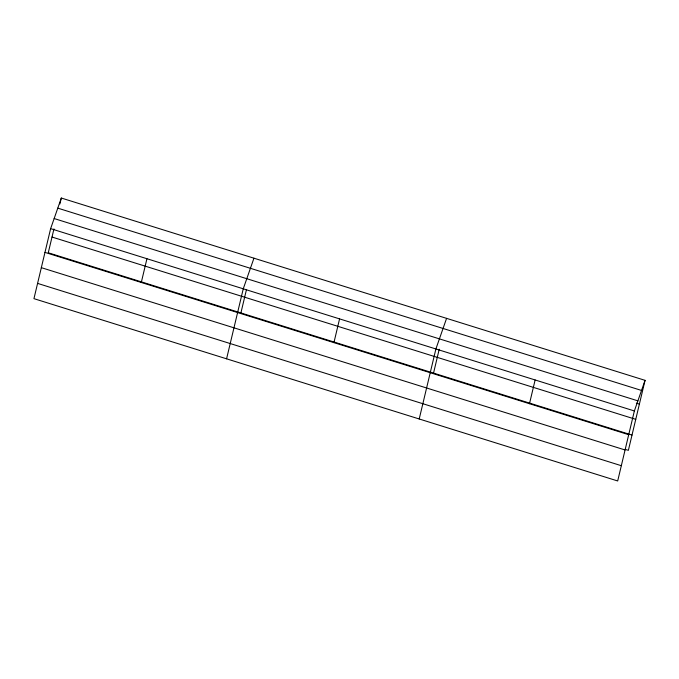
<?xml version="1.0" encoding="UTF-8"?>
<svg xmlns="http://www.w3.org/2000/svg" width="679" height="679" viewBox="0 0 679 679"><rect width="100%" height="100%" fill="white"/><g stroke="black" fill="none" stroke-linecap="round" stroke-linejoin="round"><path stroke-width="1.02" d="M50.628 228.645L33.95 298.658L617.686 480.97L634.364 410.956L645.05 380.342L61.314 198.03L50.628 228.645L634.364 410.956M53.955 228.908L48.268 252.775L632.005 435.086M59.896 203.972L61.314 198.03M141.283 282.481L146.944 258.724M226.582 358.818L243.26 288.813L253.946 258.198M240.901 312.943L246.35 290.086M333.924 342.64L339.576 318.892M419.215 418.977L435.893 348.972L446.578 318.358M433.541 373.102L439.22 349.235M529.476 403.716L535.128 379.968M645.05 380.342L628.372 450.355L625.334 449.405M57.783 208.139L641.528 390.45M54.15 218.545L637.895 400.856M636.35 403.148L639.389 404.098M52.02 237.047L635.756 419.359M44.967 252.393L628.712 434.704M41.334 267.662L625.07 449.973M37.583 283.389L621.327 465.701"/></g></svg>
